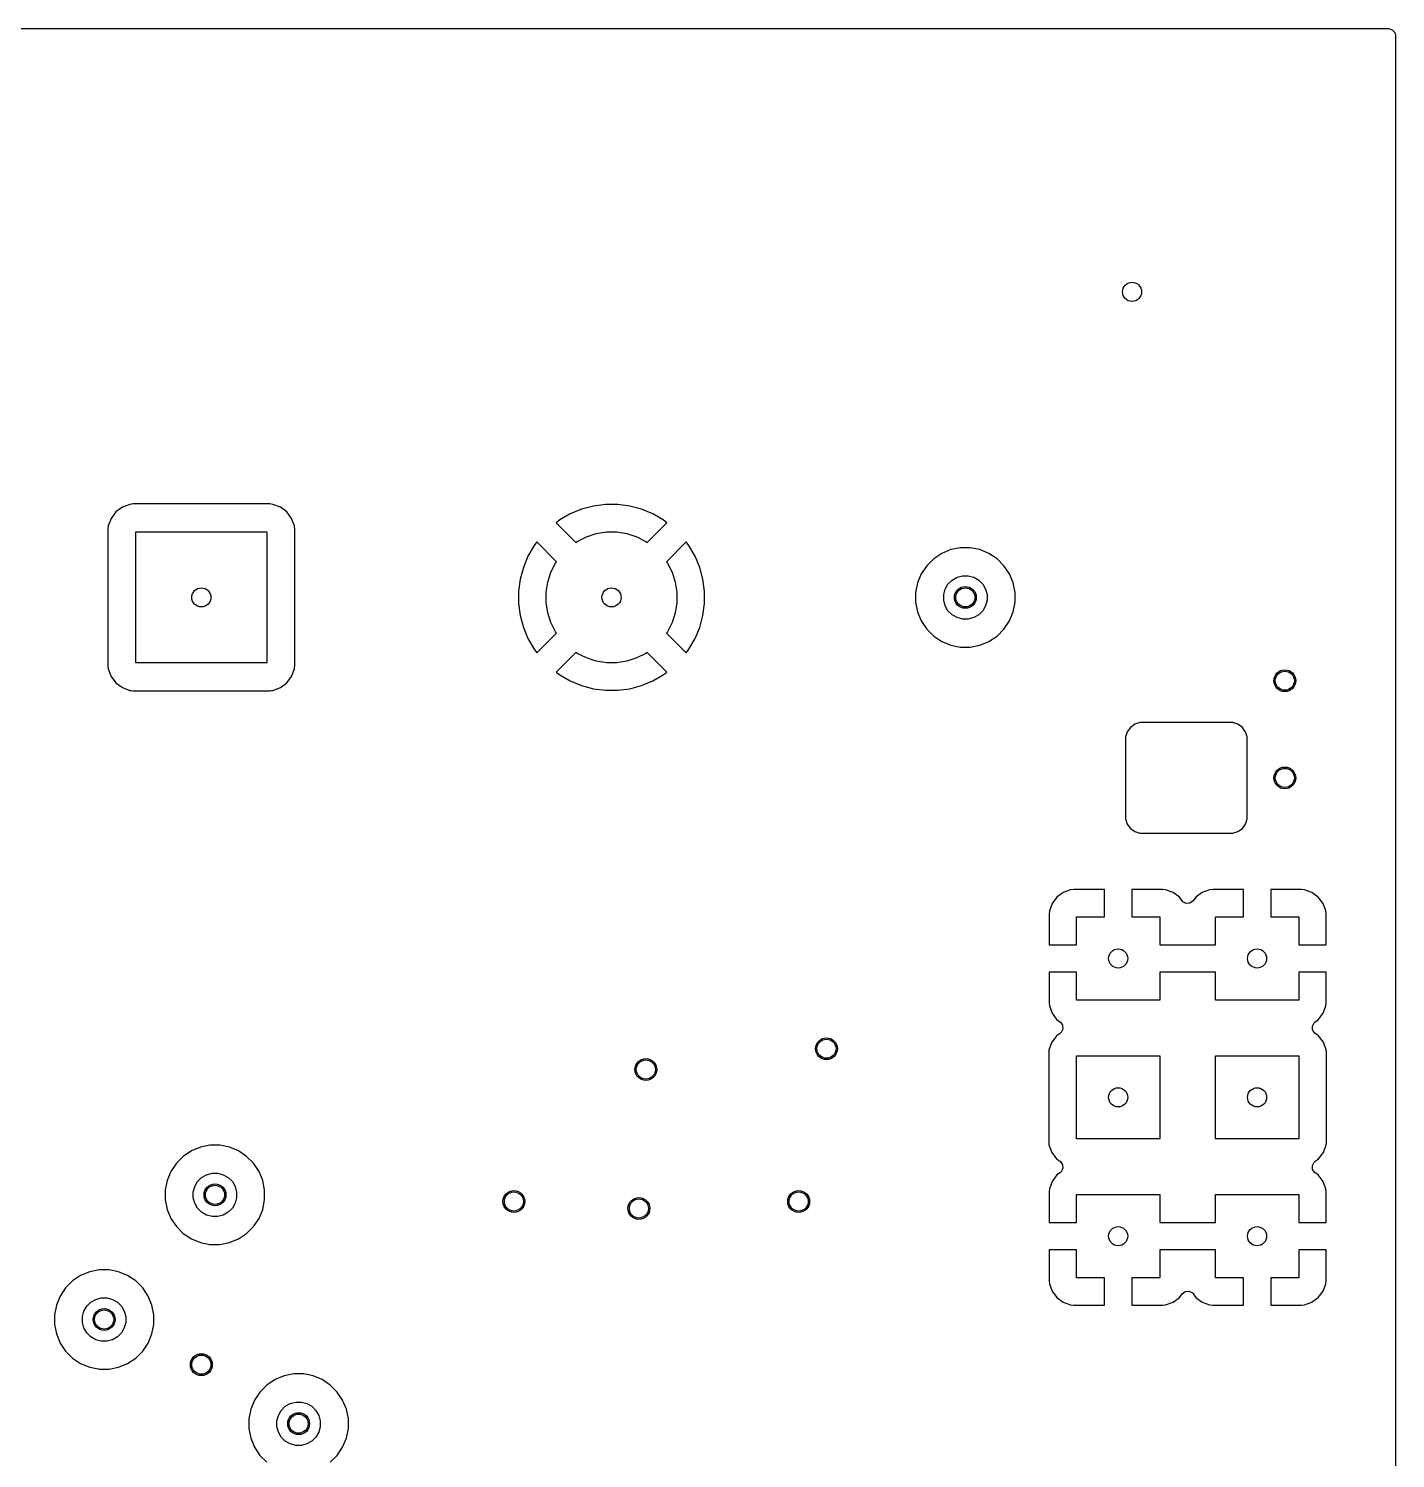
# Model space of a CAD drawing. Extents: x -2.18 to 1.8, y 0.44 to 2.81.
# Drawn here: x 0.816 to 1.8, y 1.785 to 2.815 of the extents above; entities that cross this region are included whole.
import ezdxf

# ---------------------------------------------------------------- set-up
doc = ezdxf.new("R2010")
doc.units = 0
doc.header["$MEASUREMENT"] = 0
doc.layers.add('BLACK', color=7, linetype='CONTINUOUS')

msp = doc.modelspace()

# ---------------------------------------------------------------- linework, layer by layer
at = {"layer": 'BLACK', "linetype": 'CONTINUOUS'}
for p, q in [((-2.1747, 2.8146), (0.9998, 2.8146)), ((0.9998, 2.8146), (1.3998, 2.8146)), ((1.3998, 2.8146), (1.7947, 2.8146)), ((1.7947, 2.8146), (1.7973, 2.8138)), ((1.7973, 2.8138), (1.7991, 2.8117)), ((1.7991, 2.8117), (1.7996, 2.8097)), ((1.7996, 2.8097), (1.7996, 0.4403)), ((0.8885, 2.472), (0.8831, 2.47)), ((0.8908, 2.4723), (0.8885, 2.472)), ((0.8885, 2.472), (0.8885, 2.472)), ((0.9892, 2.4723), (0.8908, 2.4723)), ((0.8908, 2.4723), (0.8908, 2.4723)), ((0.9915, 2.472), (0.9892, 2.4723)), ((0.9892, 2.4723), (0.9892, 2.4723)), ((0.9969, 2.47), (0.9915, 2.472)), ((1.2309, 2.4719), (1.2222, 2.4708)), ((1.2397, 2.4719), (1.2309, 2.4719)), ((1.2484, 2.4708), (1.2397, 2.4719)), ((0.875, 2.4619), (0.873, 2.4565)), ((0.8785, 2.4665), (0.875, 2.4619)), ((0.8831, 2.47), (0.8785, 2.4665)), ((1.0015, 2.4665), (0.9969, 2.47)), ((1.005, 2.4619), (1.0015, 2.4665)), ((1.007, 2.4565), (1.005, 2.4619)), ((1.198, 2.4608), (1.1954, 2.4588)), ((1.2056, 2.4652), (1.198, 2.4608)), ((1.2137, 2.4685), (1.2056, 2.4652)), ((1.2056, 2.4652), (1.2056, 2.4652)), ((1.2222, 2.4708), (1.2137, 2.4685)), ((1.2222, 2.4708), (1.2222, 2.4708)), ((1.2568, 2.4685), (1.2484, 2.4708)), ((1.2484, 2.4708), (1.2484, 2.4708)), ((1.2649, 2.4652), (1.2568, 2.4685)), ((1.2725, 2.4608), (1.2649, 2.4652)), ((1.2649, 2.4652), (1.2649, 2.4652)), ((1.2751, 2.4588), (1.2725, 2.4608)), ((1.2725, 2.4608), (1.2725, 2.4608)), ((0.873, 2.4565), (0.8727, 2.4542)), ((0.8727, 2.4542), (0.8727, 2.3558)), ((0.873, 2.4565), (0.873, 2.4565)), ((0.8928, 2.3578), (0.8928, 2.4522)), ((0.8928, 2.4522), (0.9872, 2.4522)), ((0.9872, 2.4522), (0.9872, 2.3578)), ((1.007, 2.4564), (1.007, 2.4565)), ((1.0073, 2.4542), (1.007, 2.4564)), ((1.007, 2.4564), (1.007, 2.4564)), ((1.0073, 2.4094), (1.0073, 2.4542)), ((1.0073, 2.4542), (1.0073, 2.4542)), ((1.1954, 2.4588), (1.2096, 2.4446)), ((1.2172, 2.4486), (1.2242, 2.4509)), ((1.2242, 2.4509), (1.2316, 2.4521)), ((1.2316, 2.4521), (1.239, 2.4521)), ((1.239, 2.4521), (1.2463, 2.4509)), ((1.2463, 2.4509), (1.2534, 2.4486)), ((1.2609, 2.4446), (1.2751, 2.4588)), ((1.2751, 2.4588), (1.2751, 2.4588)), ((1.1795, 2.4423), (1.1751, 2.4347)), ((1.1815, 2.4449), (1.1795, 2.4423)), ((1.1957, 2.4307), (1.1815, 2.4449)), ((1.2096, 2.4446), (1.2106, 2.4453)), ((1.2106, 2.4453), (1.2172, 2.4486)), ((1.2534, 2.4486), (1.26, 2.4453)), ((1.26, 2.4453), (1.2609, 2.4446)), ((1.2891, 2.4449), (1.2749, 2.4307)), ((1.291, 2.4423), (1.2891, 2.4449)), ((1.2891, 2.4449), (1.2891, 2.4449)), ((1.2954, 2.4347), (1.291, 2.4423)), ((1.4865, 2.4408), (1.4796, 2.4394)), ((1.4935, 2.4408), (1.4865, 2.4408)), ((1.4865, 2.4408), (1.4865, 2.4408)), ((1.5004, 2.4394), (1.4935, 2.4408)), ((1.4935, 2.4408), (1.4935, 2.4408)), ((1.1751, 2.4347), (1.1718, 2.4266)), ((1.1751, 2.4347), (1.1751, 2.4347)), ((1.195, 2.4297), (1.1957, 2.4307)), ((1.2749, 2.4307), (1.2756, 2.4297)), ((1.2988, 2.4266), (1.2954, 2.4347)), ((1.2954, 2.4347), (1.2954, 2.4347)), ((1.4672, 2.4328), (1.4622, 2.4278)), ((1.4731, 2.4367), (1.4672, 2.4328)), ((1.4672, 2.4328), (1.4672, 2.4328)), ((1.4796, 2.4394), (1.4731, 2.4367)), ((1.4731, 2.4367), (1.4731, 2.4367)), ((1.4796, 2.4394), (1.4796, 2.4394)), ((1.5069, 2.4367), (1.5004, 2.4394)), ((1.5004, 2.4394), (1.5004, 2.4394)), ((1.5128, 2.4328), (1.5069, 2.4367)), ((1.5069, 2.4367), (1.5069, 2.4367)), ((1.5178, 2.4278), (1.5128, 2.4328)), ((1.5128, 2.4328), (1.5128, 2.4328)), ((1.1718, 2.4266), (1.1695, 2.4181)), ((1.1893, 2.416), (1.1916, 2.4231)), ((1.1916, 2.4231), (1.195, 2.4297)), ((1.2756, 2.4297), (1.2789, 2.4231)), ((1.2789, 2.4231), (1.2812, 2.416)), ((1.3011, 2.4181), (1.2988, 2.4266)), ((1.4583, 2.4219), (1.4556, 2.4154)), ((1.4622, 2.4278), (1.4583, 2.4219)), ((1.4583, 2.4219), (1.4583, 2.4219)), ((1.4622, 2.4278), (1.4622, 2.4278)), ((1.4804, 2.4175), (1.484, 2.4195)), ((1.484, 2.4195), (1.4879, 2.4206)), ((1.4879, 2.4206), (1.4921, 2.4206)), ((1.4921, 2.4206), (1.496, 2.4195)), ((1.496, 2.4195), (1.4996, 2.4175)), ((1.5217, 2.4219), (1.5178, 2.4278)), ((1.5178, 2.4278), (1.5178, 2.4278)), ((1.5244, 2.4154), (1.5217, 2.4219)), ((1.5217, 2.4219), (1.5217, 2.4219)), ((1.5217, 2.4219), (1.5217, 2.4219)), ((1.0073, 2.3558), (1.0073, 2.4094)), ((1.1695, 2.4181), (1.1683, 2.4094)), ((1.1683, 2.4094), (1.1683, 2.4006)), ((1.1695, 2.4181), (1.1695, 2.4181)), ((1.1882, 2.4087), (1.1893, 2.416)), ((1.2812, 2.416), (1.2824, 2.4087)), ((1.3022, 2.4094), (1.3011, 2.4181)), ((1.3011, 2.4181), (1.3011, 2.4181)), ((1.3022, 2.4085), (1.3022, 2.4094)), ((1.4556, 2.4154), (1.4542, 2.4085)), ((1.4556, 2.4154), (1.4556, 2.4154)), ((1.4744, 2.4071), (1.4755, 2.411)), ((1.4755, 2.411), (1.4775, 2.4146)), ((1.4775, 2.4146), (1.4804, 2.4175)), ((1.4996, 2.4175), (1.5025, 2.4146)), ((1.5025, 2.4146), (1.5045, 2.411)), ((1.5045, 2.411), (1.5056, 2.4071)), ((1.5258, 2.4085), (1.5244, 2.4154)), ((1.1683, 2.4006), (1.1695, 2.3919)), ((1.1882, 2.4013), (1.1882, 2.4087)), ((1.1893, 2.394), (1.1882, 2.4013)), ((1.2824, 2.4013), (1.2812, 2.394)), ((1.2824, 2.4087), (1.2824, 2.4013)), ((1.3011, 2.3919), (1.3022, 2.4006)), ((1.3022, 2.4006), (1.3022, 2.4085)), ((1.4542, 2.4085), (1.4542, 2.4015)), ((1.4542, 2.4015), (1.4556, 2.3946)), ((1.4744, 2.4029), (1.4744, 2.4071)), ((1.4755, 2.399), (1.4744, 2.4029)), ((1.4775, 2.3954), (1.4755, 2.399)), ((1.5045, 2.399), (1.5025, 2.3954)), ((1.5056, 2.4029), (1.5045, 2.399)), ((1.5056, 2.4071), (1.5056, 2.4029)), ((1.5244, 2.3946), (1.5258, 2.4015)), ((1.5258, 2.4015), (1.5258, 2.4085)), ((1.1695, 2.3919), (1.1695, 2.3919)), ((1.1695, 2.3919), (1.1718, 2.3834)), ((1.1916, 2.3869), (1.1893, 2.394)), ((1.2812, 2.394), (1.2789, 2.3869)), ((1.2988, 2.3834), (1.3011, 2.3919)), ((1.3011, 2.3919), (1.3011, 2.3919)), ((1.4556, 2.3946), (1.4556, 2.3946)), ((1.4556, 2.3946), (1.4583, 2.3881)), ((1.4804, 2.3925), (1.4775, 2.3954)), ((1.484, 2.3905), (1.4804, 2.3925)), ((1.4879, 2.3894), (1.484, 2.3905)), ((1.4921, 2.3894), (1.4879, 2.3894)), ((1.496, 2.3905), (1.4921, 2.3894)), ((1.4996, 2.3925), (1.496, 2.3905)), ((1.5025, 2.3954), (1.4996, 2.3925)), ((1.5217, 2.3881), (1.5244, 2.3946)), ((1.1718, 2.3834), (1.1751, 2.3753)), ((1.1815, 2.3651), (1.1957, 2.3793)), ((1.195, 2.3803), (1.1916, 2.3869)), ((1.1957, 2.3793), (1.195, 2.3803)), ((1.2756, 2.3803), (1.2749, 2.3793)), ((1.2749, 2.3793), (1.2891, 2.3651)), ((1.2789, 2.3869), (1.2756, 2.3803)), ((1.2954, 2.3753), (1.2988, 2.3834)), ((1.4583, 2.3881), (1.4583, 2.3881)), ((1.4583, 2.3881), (1.4622, 2.3822)), ((1.4622, 2.3822), (1.4622, 2.3822)), ((1.4622, 2.3822), (1.4672, 2.3772)), ((1.5128, 2.3772), (1.5178, 2.3822)), ((1.5178, 2.3822), (1.5217, 2.3881)), ((1.1751, 2.3753), (1.1751, 2.3753)), ((1.1751, 2.3753), (1.1795, 2.3677)), ((1.291, 2.3677), (1.2954, 2.3753)), ((1.2954, 2.3753), (1.2954, 2.3753)), ((1.4672, 2.3772), (1.4672, 2.3772)), ((1.4672, 2.3772), (1.4731, 2.3733)), ((1.4731, 2.3733), (1.4731, 2.3733)), ((1.4731, 2.3733), (1.4731, 2.3733)), ((1.4731, 2.3733), (1.4796, 2.3706)), ((1.4796, 2.3706), (1.4865, 2.3692)), ((1.4865, 2.3692), (1.4865, 2.3692)), ((1.4865, 2.3692), (1.4865, 2.3692)), ((1.4865, 2.3692), (1.4935, 2.3692)), ((1.4935, 2.3692), (1.5004, 2.3706)), ((1.4935, 2.3692), (1.4935, 2.3692)), ((1.5004, 2.3706), (1.5069, 2.3733)), ((1.5069, 2.3733), (1.5128, 2.3772)), ((0.9872, 2.3578), (0.8928, 2.3578)), ((1.1795, 2.3677), (1.1795, 2.3677)), ((1.1795, 2.3677), (1.1815, 2.3651)), ((1.1815, 2.3651), (1.1815, 2.3651)), ((1.2096, 2.3654), (1.1954, 2.3512)), ((1.2106, 2.3647), (1.2096, 2.3654)), ((1.2172, 2.3614), (1.2106, 2.3647)), ((1.2242, 2.3591), (1.2172, 2.3614)), ((1.2316, 2.3579), (1.2242, 2.3591)), ((1.239, 2.3579), (1.2316, 2.3579)), ((1.2463, 2.3591), (1.239, 2.3579)), ((1.2534, 2.3614), (1.2463, 2.3591)), ((1.26, 2.3647), (1.2534, 2.3614)), ((1.2609, 2.3654), (1.26, 2.3647)), ((1.2751, 2.3512), (1.2609, 2.3654)), ((1.2891, 2.3651), (1.291, 2.3677)), ((1.2891, 2.3651), (1.2891, 2.3651)), ((0.8727, 2.3558), (0.873, 2.3535)), ((0.873, 2.3535), (0.873, 2.3535)), ((0.873, 2.3535), (0.8748, 2.3485)), ((0.8748, 2.3485), (0.875, 2.3481)), ((0.875, 2.3481), (0.8785, 2.3435)), ((1.0015, 2.3435), (1.005, 2.3481)), ((1.005, 2.3481), (1.007, 2.3535)), ((1.007, 2.3535), (1.0071, 2.3546)), ((1.0071, 2.3546), (1.0073, 2.3558)), ((1.0073, 2.3558), (1.0073, 2.3558)), ((1.1954, 2.3512), (1.1954, 2.3512)), ((1.1954, 2.3512), (1.198, 2.3492)), ((1.198, 2.3492), (1.2056, 2.3448)), ((1.2649, 2.3448), (1.2725, 2.3492)), ((1.2725, 2.3492), (1.2751, 2.3512)), ((1.2751, 2.3512), (1.2751, 2.3512)), ((0.8785, 2.3435), (0.8831, 2.34)), ((0.8831, 2.34), (0.8885, 2.338)), ((0.8885, 2.338), (0.8895, 2.3379)), ((0.8895, 2.3379), (0.8908, 2.3377)), ((0.8908, 2.3377), (0.8908, 2.3377)), ((0.8908, 2.3377), (0.9892, 2.3377)), ((0.9892, 2.3377), (0.9902, 2.3379)), ((0.9892, 2.3377), (0.9892, 2.3377)), ((0.9902, 2.3379), (0.9915, 2.338)), ((0.9915, 2.338), (0.9969, 2.34)), ((0.9969, 2.34), (1.0015, 2.3435)), ((1.2056, 2.3448), (1.2056, 2.3448)), ((1.2056, 2.3448), (1.2137, 2.3415)), ((1.2137, 2.3415), (1.2222, 2.3392)), ((1.2222, 2.3392), (1.2222, 2.3392)), ((1.2222, 2.3392), (1.2309, 2.3381)), ((1.2309, 2.3381), (1.2397, 2.3381)), ((1.2397, 2.3381), (1.2484, 2.3392)), ((1.2484, 2.3392), (1.2568, 2.3415)), ((1.2484, 2.3392), (1.2484, 2.3392)), ((1.2568, 2.3415), (1.2649, 2.3448)), ((1.2649, 2.3448), (1.2649, 2.3448)), ((1.6066, 2.3082), (1.6054, 2.3045)), ((1.6089, 2.3113), (1.6066, 2.3082)), ((1.612, 2.3136), (1.6089, 2.3113)), ((1.6157, 2.3148), (1.612, 2.3136)), ((1.6176, 2.3148), (1.6157, 2.3148)), ((1.6157, 2.3148), (1.6157, 2.3148)), ((1.6178, 2.3148), (1.6176, 2.3148)), ((1.6808, 2.3148), (1.6178, 2.3148)), ((1.6826, 2.3148), (1.6808, 2.3148)), ((1.6862, 2.3136), (1.6826, 2.3148)), ((1.6826, 2.3148), (1.6826, 2.3148)), ((1.6894, 2.3113), (1.6862, 2.3136)), ((1.6908, 2.3094), (1.6894, 2.3113)), ((1.6917, 2.3082), (1.6908, 2.3094)), ((1.6929, 2.3045), (1.6917, 2.3082)), ((1.6054, 2.3045), (1.6054, 2.2455)), ((1.6929, 2.3027), (1.6929, 2.3045)), ((1.6929, 2.2476), (1.6929, 2.3027)), ((1.6054, 2.2455), (1.6066, 2.2418)), ((1.6917, 2.2418), (1.6929, 2.2455)), ((1.6929, 2.2474), (1.6929, 2.2476)), ((1.6929, 2.2455), (1.6929, 2.2474)), ((1.6066, 2.2418), (1.6089, 2.2387)), ((1.6089, 2.2387), (1.6103, 2.2376)), ((1.6103, 2.2376), (1.612, 2.2364)), ((1.612, 2.2364), (1.6157, 2.2352)), ((1.6157, 2.2352), (1.6157, 2.2352)), ((1.6157, 2.2352), (1.6826, 2.2352)), ((1.6826, 2.2352), (1.6862, 2.2364)), ((1.6826, 2.2352), (1.6826, 2.2352)), ((1.6862, 2.2364), (1.6894, 2.2387)), ((1.6894, 2.2387), (1.6917, 2.2418)), ((1.5658, 2.1944), (1.5605, 2.1925)), ((1.5681, 2.1947), (1.5658, 2.1944)), ((1.5658, 2.1944), (1.5658, 2.1944)), ((1.5902, 2.1947), (1.5681, 2.1947)), ((1.5902, 2.175), (1.5902, 2.1947)), ((1.6319, 2.1947), (1.6098, 2.1947)), ((1.6098, 2.1947), (1.6098, 2.175)), ((1.6342, 2.1944), (1.6319, 2.1947)), ((1.6395, 2.1925), (1.6342, 2.1944)), ((1.6342, 2.1944), (1.6342, 2.1944)), ((1.6658, 2.1944), (1.6605, 2.1925)), ((1.6681, 2.1947), (1.6658, 2.1944)), ((1.6658, 2.1944), (1.6658, 2.1944)), ((1.6902, 2.1947), (1.6681, 2.1947)), ((1.6902, 2.175), (1.6902, 2.1947)), ((1.7319, 2.1947), (1.7098, 2.1947)), ((1.7098, 2.1947), (1.7098, 2.175)), ((1.7342, 2.1944), (1.7319, 2.1947)), ((1.7395, 2.1925), (1.7342, 2.1944)), ((1.7342, 2.1944), (1.7342, 2.1944)), ((1.5525, 2.1845), (1.5506, 2.1792)), ((1.5559, 2.1891), (1.5525, 2.1845)), ((1.5525, 2.1845), (1.5525, 2.1845)), ((1.5605, 2.1925), (1.5559, 2.1891)), ((1.5559, 2.1891), (1.5559, 2.1891)), ((1.5605, 2.1925), (1.5605, 2.1925)), ((1.6441, 2.1891), (1.6395, 2.1925)), ((1.6395, 2.1925), (1.6395, 2.1925)), ((1.6461, 2.1864), (1.6441, 2.1891)), ((1.6465, 2.1858), (1.6461, 2.1864)), ((1.649, 2.1845), (1.6465, 2.1858)), ((1.6517, 2.1847), (1.649, 2.1845)), ((1.6539, 2.1864), (1.6517, 2.1847)), ((1.6559, 2.1891), (1.6539, 2.1864)), ((1.6605, 2.1925), (1.6559, 2.1891)), ((1.6605, 2.1925), (1.6605, 2.1925)), ((1.7441, 2.1891), (1.7395, 2.1925)), ((1.7395, 2.1925), (1.7395, 2.1925)), ((1.7475, 2.1845), (1.7441, 2.1891)), ((1.7441, 2.1891), (1.7441, 2.1891)), ((1.7494, 2.1792), (1.7475, 2.1845)), ((1.7475, 2.1845), (1.7475, 2.1845)), ((1.5506, 2.1792), (1.5503, 2.1769)), ((1.5503, 2.1769), (1.5503, 2.1548)), ((1.5506, 2.1792), (1.5506, 2.1792)), ((1.57, 2.1548), (1.57, 2.175)), ((1.57, 2.175), (1.5902, 2.175)), ((1.6098, 2.175), (1.63, 2.175)), ((1.63, 2.175), (1.63, 2.1548)), ((1.67, 2.1548), (1.67, 2.175)), ((1.67, 2.175), (1.6902, 2.175)), ((1.7098, 2.175), (1.73, 2.175)), ((1.73, 2.175), (1.73, 2.1548)), ((1.7497, 2.1769), (1.7494, 2.1792)), ((1.7494, 2.1792), (1.7494, 2.1792)), ((1.7497, 2.1548), (1.7497, 2.1769)), ((1.7497, 2.1769), (1.7497, 2.1769)), ((1.5503, 2.1548), (1.57, 2.1548)), ((1.63, 2.1548), (1.67, 2.1548)), ((1.73, 2.1548), (1.7497, 2.1548)), ((1.57, 2.1352), (1.5503, 2.1352)), ((1.5503, 2.1352), (1.5503, 2.1131)), ((1.57, 2.115), (1.57, 2.1352)), ((1.63, 2.1352), (1.63, 2.115)), ((1.67, 2.1352), (1.63, 2.1352)), ((1.67, 2.115), (1.67, 2.1352)), ((1.7497, 2.1352), (1.73, 2.1352)), ((1.73, 2.1352), (1.73, 2.115)), ((1.7497, 2.1131), (1.7497, 2.1352)), ((1.5503, 2.1131), (1.5506, 2.1108)), ((1.5506, 2.1108), (1.5506, 2.1108)), ((1.5506, 2.1108), (1.5525, 2.1055)), ((1.63, 2.115), (1.57, 2.115)), ((1.73, 2.115), (1.67, 2.115)), ((1.7475, 2.1055), (1.7494, 2.1108)), ((1.7494, 2.1108), (1.7497, 2.1131)), ((1.7494, 2.1108), (1.7494, 2.1108)), ((1.7497, 2.1131), (1.7497, 2.1131)), ((1.5525, 2.1055), (1.5525, 2.1055)), ((1.5525, 2.1055), (1.5559, 2.1009)), ((1.5559, 2.1009), (1.5584, 2.0991)), ((1.7416, 2.0991), (1.7441, 2.1009)), ((1.7441, 2.1009), (1.7475, 2.1055)), ((1.7441, 2.1009), (1.7441, 2.1009)), ((1.7475, 2.1055), (1.7475, 2.1055)), ((1.5584, 2.0913), (1.5557, 2.0893)), ((1.5584, 2.0991), (1.56, 2.0969)), ((1.5589, 2.0918), (1.5584, 2.0913)), ((1.5602, 2.0942), (1.5589, 2.0918)), ((1.56, 2.0969), (1.5602, 2.0942)), ((1.7398, 2.0962), (1.7411, 2.0987)), ((1.74, 2.0935), (1.7398, 2.0962)), ((1.7416, 2.0913), (1.74, 2.0935)), ((1.7411, 2.0987), (1.7416, 2.0991)), ((1.7443, 2.0893), (1.7416, 2.0913)), ((1.5522, 2.0847), (1.5502, 2.0793)), ((1.5553, 2.0887), (1.5522, 2.0847)), ((1.5557, 2.0893), (1.5553, 2.0887)), ((1.5557, 2.0893), (1.5557, 2.0893)), ((1.5557, 2.0893), (1.5557, 2.0893)), ((1.7478, 2.0847), (1.7443, 2.0893)), ((1.7488, 2.0819), (1.7478, 2.0847)), ((1.7493, 2.0806), (1.7488, 2.0819)), ((1.7498, 2.0793), (1.7493, 2.0806)), ((1.5502, 2.0793), (1.55, 2.0769)), ((1.55, 2.0769), (1.55, 2.0131)), ((1.5502, 2.0793), (1.5502, 2.0793)), ((1.57, 2.015), (1.57, 2.075)), ((1.57, 2.075), (1.63, 2.075)), ((1.63, 2.075), (1.63, 2.015)), ((1.67, 2.015), (1.67, 2.075)), ((1.67, 2.075), (1.73, 2.075)), ((1.73, 2.075), (1.73, 2.015)), ((1.7499, 2.0781), (1.7498, 2.0793)), ((1.75, 2.0769), (1.7499, 2.0781)), ((1.75, 2.0131), (1.75, 2.0769)), ((1.75, 2.0769), (1.75, 2.0769)), ((0.9393, 2.0092), (0.9328, 2.0065)), ((0.9462, 2.0105), (0.9393, 2.0092)), ((0.9393, 2.0092), (0.9393, 2.0092)), ((0.9533, 2.0105), (0.9462, 2.0105)), ((0.9462, 2.0105), (0.9462, 2.0105)), ((0.9602, 2.0092), (0.9533, 2.0105)), ((0.9533, 2.0105), (0.9533, 2.0105)), ((0.9667, 2.0065), (0.9602, 2.0092)), ((0.9602, 2.0092), (0.9602, 2.0092)), ((1.55, 2.0131), (1.5502, 2.0107)), ((1.5502, 2.0107), (1.5502, 2.0107)), ((1.5502, 2.0107), (1.5518, 2.0065)), ((1.63, 2.015), (1.57, 2.015)), ((1.73, 2.015), (1.67, 2.015)), ((1.7478, 2.0053), (1.7498, 2.0107)), ((1.7498, 2.0107), (1.7499, 2.012)), ((1.7499, 2.012), (1.75, 2.0131)), ((1.75, 2.0131), (1.75, 2.0131)), ((0.922, 1.9976), (0.9181, 1.9917)), ((0.927, 2.0025), (0.922, 1.9976)), ((0.922, 1.9976), (0.922, 1.9976)), ((0.9328, 2.0065), (0.927, 2.0025)), ((0.927, 2.0025), (0.927, 2.0025)), ((0.9328, 2.0065), (0.9328, 2.0065)), ((0.9726, 2.0025), (0.9667, 2.0065)), ((0.9667, 2.0065), (0.9667, 2.0065)), ((0.9775, 1.9976), (0.9726, 2.0025)), ((0.9726, 2.0025), (0.9726, 2.0025)), ((0.9815, 1.9917), (0.9775, 1.9976)), ((0.9775, 1.9976), (0.9775, 1.9976)), ((1.5518, 2.0065), (1.5522, 2.0053)), ((1.5522, 2.0053), (1.5557, 2.0007)), ((1.5557, 2.0007), (1.5584, 1.9987)), ((1.5584, 1.9987), (1.56, 1.9965)), ((1.7398, 1.9958), (1.7411, 1.9982)), ((1.7411, 1.9982), (1.7416, 1.9987)), ((1.7416, 1.9987), (1.7443, 2.0007)), ((1.7443, 2.0007), (1.7478, 2.0053)), ((0.9181, 1.9917), (0.9154, 1.9852)), ((0.9181, 1.9917), (0.9181, 1.9917)), ((0.9373, 1.9844), (0.9402, 1.9873)), ((0.9402, 1.9873), (0.9437, 1.9893)), ((0.9437, 1.9893), (0.9477, 1.9904)), ((0.9477, 1.9904), (0.9518, 1.9904)), ((0.9518, 1.9904), (0.9558, 1.9893)), ((0.9558, 1.9893), (0.9594, 1.9873)), ((0.9594, 1.9873), (0.9623, 1.9844)), ((0.9842, 1.9852), (0.9815, 1.9917)), ((0.9815, 1.9917), (0.9815, 1.9917)), ((0.9815, 1.9917), (0.9815, 1.9917)), ((1.5559, 1.9891), (1.5525, 1.9845)), ((1.5584, 1.9909), (1.5559, 1.9891)), ((1.5589, 1.9913), (1.5584, 1.9909)), ((1.5602, 1.9938), (1.5589, 1.9913)), ((1.56, 1.9965), (1.5602, 1.9938)), ((1.74, 1.9931), (1.7398, 1.9958)), ((1.7416, 1.9909), (1.74, 1.9931)), ((1.7441, 1.9891), (1.7416, 1.9909)), ((1.7475, 1.9845), (1.7441, 1.9891)), ((0.9154, 1.9852), (0.914, 1.9783)), ((0.914, 1.9783), (0.914, 1.9712)), ((0.9154, 1.9852), (0.9154, 1.9852)), ((0.9342, 1.9768), (0.9352, 1.9808)), ((0.9342, 1.9727), (0.9342, 1.9768)), ((0.9352, 1.9808), (0.9373, 1.9844)), ((0.9623, 1.9844), (0.9643, 1.9808)), ((0.9643, 1.9808), (0.9654, 1.9768)), ((0.9654, 1.9768), (0.9654, 1.9727)), ((0.9855, 1.9783), (0.9842, 1.9852)), ((0.9855, 1.9712), (0.9855, 1.9783)), ((1.5506, 1.9792), (1.5503, 1.9769)), ((1.5503, 1.9769), (1.5503, 1.9548)), ((1.5525, 1.9845), (1.5506, 1.9792)), ((1.5506, 1.9792), (1.5506, 1.9792)), ((1.5525, 1.9845), (1.5525, 1.9845)), ((1.7494, 1.9792), (1.7475, 1.9845)), ((1.7475, 1.9845), (1.7475, 1.9845)), ((1.7497, 1.9769), (1.7494, 1.9792)), ((1.7494, 1.9792), (1.7494, 1.9792)), ((1.7497, 1.9548), (1.7497, 1.9769)), ((1.7497, 1.9769), (1.7497, 1.9769)), ((0.914, 1.9712), (0.9154, 1.9643)), ((0.9352, 1.9687), (0.9342, 1.9727)), ((0.9373, 1.9652), (0.9352, 1.9687)), ((0.9643, 1.9687), (0.9623, 1.9652)), ((0.9654, 1.9727), (0.9643, 1.9687)), ((0.9842, 1.9643), (0.9855, 1.9712)), ((1.57, 1.9548), (1.57, 1.975)), ((1.57, 1.975), (1.63, 1.975)), ((1.63, 1.975), (1.63, 1.9548)), ((1.67, 1.9548), (1.67, 1.975)), ((1.67, 1.975), (1.73, 1.975)), ((1.73, 1.975), (1.73, 1.9548)), ((0.9154, 1.9643), (0.9154, 1.9643)), ((0.9154, 1.9643), (0.9181, 1.9578)), ((0.9181, 1.9578), (0.9181, 1.9578)), ((0.9181, 1.9578), (0.922, 1.952)), ((0.9402, 1.9623), (0.9373, 1.9652)), ((0.9437, 1.9602), (0.9402, 1.9623)), ((0.9477, 1.9592), (0.9437, 1.9602)), ((0.9518, 1.9592), (0.9477, 1.9592)), ((0.9558, 1.9602), (0.9518, 1.9592)), ((0.9594, 1.9623), (0.9558, 1.9602)), ((0.9623, 1.9652), (0.9594, 1.9623)), ((0.9775, 1.952), (0.9815, 1.9578)), ((0.9815, 1.9578), (0.9842, 1.9643)), ((0.922, 1.952), (0.922, 1.952)), ((0.922, 1.952), (0.927, 1.947)), ((0.927, 1.947), (0.927, 1.947)), ((0.927, 1.947), (0.9328, 1.9431)), ((0.9667, 1.9431), (0.9726, 1.947)), ((0.9726, 1.947), (0.9775, 1.952)), ((1.5503, 1.9548), (1.57, 1.9548)), ((1.63, 1.9548), (1.67, 1.9548)), ((1.73, 1.9548), (1.7497, 1.9548)), ((0.9328, 1.9431), (0.9328, 1.9431)), ((0.9328, 1.9431), (0.9328, 1.9431)), ((0.9328, 1.9431), (0.9393, 1.9404)), ((0.9393, 1.9404), (0.9462, 1.939)), ((0.9462, 1.939), (0.9462, 1.939)), ((0.9462, 1.939), (0.9462, 1.939)), ((0.9462, 1.939), (0.9533, 1.939)), ((0.9533, 1.939), (0.9602, 1.9404)), ((0.9533, 1.939), (0.9533, 1.939)), ((0.9602, 1.9404), (0.9667, 1.9431)), ((1.5503, 1.9352), (1.5503, 1.9131)), ((1.57, 1.9352), (1.5503, 1.9352)), ((1.57, 1.915), (1.57, 1.9352)), ((1.63, 1.9352), (1.63, 1.915)), ((1.67, 1.9352), (1.63, 1.9352)), ((1.67, 1.915), (1.67, 1.9352)), ((1.7497, 1.9352), (1.73, 1.9352)), ((1.73, 1.9352), (1.73, 1.915)), ((1.7497, 1.9131), (1.7497, 1.9352)), ((0.8531, 1.9167), (0.8472, 1.9128)), ((0.8596, 1.9194), (0.8531, 1.9167)), ((0.8531, 1.9167), (0.8531, 1.9167)), ((0.8665, 1.9208), (0.8596, 1.9194)), ((0.8596, 1.9194), (0.8596, 1.9194)), ((0.8735, 1.9208), (0.8665, 1.9208)), ((0.8665, 1.9208), (0.8665, 1.9208)), ((0.8804, 1.9194), (0.8735, 1.9208)), ((0.8735, 1.9208), (0.8735, 1.9208)), ((0.8869, 1.9167), (0.8804, 1.9194)), ((0.8804, 1.9194), (0.8804, 1.9194)), ((0.8928, 1.9128), (0.8869, 1.9167)), ((0.8869, 1.9167), (0.8869, 1.9167)), ((0.8422, 1.9078), (0.8383, 1.9019)), ((0.8472, 1.9128), (0.8422, 1.9078)), ((0.8422, 1.9078), (0.8422, 1.9078)), ((0.8472, 1.9128), (0.8472, 1.9128)), ((0.8978, 1.9078), (0.8928, 1.9128)), ((0.8928, 1.9128), (0.8928, 1.9128)), ((0.9017, 1.9019), (0.8978, 1.9078)), ((0.8978, 1.9078), (0.8978, 1.9078)), ((1.5503, 1.9131), (1.5506, 1.9108)), ((1.5506, 1.9108), (1.5506, 1.9108)), ((1.5506, 1.9108), (1.5525, 1.9055)), ((1.5525, 1.9055), (1.5525, 1.9055)), ((1.5525, 1.9055), (1.5559, 1.9009)), ((1.5902, 1.915), (1.57, 1.915)), ((1.5902, 1.8953), (1.5902, 1.915)), ((1.63, 1.915), (1.6098, 1.915)), ((1.6098, 1.915), (1.6098, 1.8953)), ((1.6461, 1.9036), (1.6483, 1.9053)), ((1.6483, 1.9053), (1.651, 1.9055)), ((1.651, 1.9055), (1.6535, 1.9042)), ((1.6902, 1.915), (1.67, 1.915)), ((1.6902, 1.8953), (1.6902, 1.915)), ((1.73, 1.915), (1.7098, 1.915)), ((1.7098, 1.915), (1.7098, 1.8953)), ((1.7441, 1.9009), (1.7475, 1.9055)), ((1.7475, 1.9055), (1.7494, 1.9108)), ((1.7475, 1.9055), (1.7475, 1.9055)), ((1.7494, 1.9108), (1.7497, 1.9131)), ((1.7494, 1.9108), (1.7494, 1.9108)), ((1.7497, 1.9131), (1.7497, 1.9131)), ((0.8356, 1.8954), (0.8342, 1.8885)), ((0.8383, 1.9019), (0.8356, 1.8954)), ((0.8356, 1.8954), (0.8356, 1.8954)), ((0.8383, 1.9019), (0.8383, 1.9019)), ((0.8555, 1.891), (0.8575, 1.8946)), ((0.8575, 1.8946), (0.8604, 1.8975)), ((0.8604, 1.8975), (0.864, 1.8995)), ((0.864, 1.8995), (0.8679, 1.9006)), ((0.8679, 1.9006), (0.8721, 1.9006)), ((0.8721, 1.9006), (0.876, 1.8995)), ((0.876, 1.8995), (0.8796, 1.8975)), ((0.8796, 1.8975), (0.8825, 1.8946)), ((0.8825, 1.8946), (0.8845, 1.891)), ((0.9044, 1.8954), (0.9017, 1.9019)), ((0.9017, 1.9019), (0.9017, 1.9019)), ((0.9017, 1.9019), (0.9017, 1.9019)), ((0.9058, 1.8885), (0.9044, 1.8954)), ((1.5559, 1.9009), (1.5559, 1.9009)), ((1.5559, 1.9009), (1.5605, 1.8975)), ((1.5605, 1.8975), (1.5605, 1.8975)), ((1.5605, 1.8975), (1.5658, 1.8956)), ((1.5658, 1.8956), (1.5658, 1.8956)), ((1.5658, 1.8956), (1.5681, 1.8953)), ((1.5681, 1.8953), (1.5681, 1.8953)), ((1.5681, 1.8953), (1.5902, 1.8953)), ((1.6098, 1.8953), (1.6319, 1.8953)), ((1.6319, 1.8953), (1.6342, 1.8956)), ((1.6319, 1.8953), (1.6319, 1.8953)), ((1.6342, 1.8956), (1.6395, 1.8975)), ((1.6342, 1.8956), (1.6342, 1.8956)), ((1.6395, 1.8975), (1.6441, 1.9009)), ((1.6395, 1.8975), (1.6395, 1.8975)), ((1.6441, 1.9009), (1.6461, 1.9036)), ((1.6535, 1.9042), (1.6539, 1.9036)), ((1.6539, 1.9036), (1.6559, 1.9009)), ((1.6559, 1.9009), (1.6605, 1.8975)), ((1.6605, 1.8975), (1.6605, 1.8975)), ((1.6605, 1.8975), (1.6658, 1.8956)), ((1.6658, 1.8956), (1.6658, 1.8956)), ((1.6658, 1.8956), (1.6681, 1.8953)), ((1.6681, 1.8953), (1.6681, 1.8953)), ((1.6681, 1.8953), (1.6902, 1.8953)), ((1.7098, 1.8953), (1.7319, 1.8953)), ((1.7319, 1.8953), (1.7342, 1.8956)), ((1.7319, 1.8953), (1.7319, 1.8953)), ((1.7342, 1.8956), (1.7395, 1.8975)), ((1.7342, 1.8956), (1.7342, 1.8956)), ((1.7395, 1.8975), (1.7441, 1.9009)), ((1.7395, 1.8975), (1.7395, 1.8975)), ((1.7441, 1.9009), (1.7441, 1.9009)), ((0.8342, 1.8885), (0.8342, 1.8815)), ((0.8544, 1.8871), (0.8555, 1.891)), ((0.8544, 1.8829), (0.8544, 1.8871)), ((0.8845, 1.891), (0.8856, 1.8871)), ((0.8856, 1.8871), (0.8856, 1.8829)), ((0.9058, 1.8815), (0.9058, 1.8885)), ((0.8342, 1.8815), (0.8356, 1.8746)), ((0.8356, 1.8746), (0.8356, 1.8746)), ((0.8356, 1.8746), (0.8383, 1.8681)), ((0.8555, 1.879), (0.8544, 1.8829)), ((0.8575, 1.8754), (0.8555, 1.879)), ((0.8604, 1.8725), (0.8575, 1.8754)), ((0.8825, 1.8754), (0.8796, 1.8725)), ((0.8845, 1.879), (0.8825, 1.8754)), ((0.8856, 1.8829), (0.8845, 1.879)), ((0.9017, 1.8681), (0.9044, 1.8746)), ((0.9044, 1.8746), (0.9058, 1.8815)), ((0.8383, 1.8681), (0.8383, 1.8681)), ((0.8383, 1.8681), (0.8422, 1.8622)), ((0.864, 1.8705), (0.8604, 1.8725)), ((0.8679, 1.8694), (0.864, 1.8705)), ((0.8721, 1.8694), (0.8679, 1.8694)), ((0.876, 1.8705), (0.8721, 1.8694)), ((0.8796, 1.8725), (0.876, 1.8705)), ((0.8978, 1.8622), (0.9017, 1.8681)), ((0.8422, 1.8622), (0.8422, 1.8622)), ((0.8422, 1.8622), (0.8472, 1.8572)), ((0.8472, 1.8572), (0.8472, 1.8572)), ((0.8472, 1.8572), (0.8531, 1.8533)), ((0.8531, 1.8533), (0.8531, 1.8533)), ((0.8531, 1.8533), (0.8531, 1.8533)), ((0.8531, 1.8533), (0.8596, 1.8506)), ((0.8804, 1.8506), (0.8869, 1.8533)), ((0.8869, 1.8533), (0.8928, 1.8572)), ((0.8928, 1.8572), (0.8978, 1.8622)), ((0.8596, 1.8506), (0.8656, 1.8494)), ((0.8656, 1.8494), (0.8665, 1.8492)), ((0.8665, 1.8492), (0.8665, 1.8492)), ((0.8665, 1.8492), (0.8665, 1.8492)), ((0.8665, 1.8492), (0.8735, 1.8492)), ((0.8735, 1.8492), (0.8804, 1.8506)), ((0.8735, 1.8492), (0.8735, 1.8492)), ((0.9996, 1.8444), (0.9931, 1.8417)), ((1.0065, 1.8458), (0.9996, 1.8444)), ((0.9996, 1.8444), (0.9996, 1.8444)), ((1.0135, 1.8458), (1.0065, 1.8458)), ((1.0065, 1.8458), (1.0065, 1.8458)), ((1.0204, 1.8444), (1.0135, 1.8458)), ((1.0135, 1.8458), (1.0135, 1.8458)), ((1.0269, 1.8417), (1.0204, 1.8444)), ((1.0204, 1.8444), (1.0204, 1.8444)), ((0.9822, 1.8328), (0.9783, 1.8269)), ((0.9872, 1.8378), (0.9822, 1.8328)), ((0.9822, 1.8328), (0.9822, 1.8328)), ((0.9931, 1.8417), (0.9872, 1.8378)), ((0.9872, 1.8378), (0.9872, 1.8378)), ((0.9931, 1.8417), (0.9931, 1.8417)), ((1.0328, 1.8378), (1.0269, 1.8417)), ((1.0269, 1.8417), (1.0269, 1.8417)), ((1.0378, 1.8328), (1.0328, 1.8378)), ((1.0328, 1.8378), (1.0328, 1.8378)), ((1.0417, 1.8269), (1.0378, 1.8328)), ((1.0378, 1.8328), (1.0378, 1.8328)), ((0.9783, 1.8269), (0.9756, 1.8204)), ((0.9783, 1.8269), (0.9783, 1.8269)), ((0.9975, 1.8196), (1.0004, 1.8225)), ((1.0004, 1.8225), (1.004, 1.8245)), ((1.004, 1.8245), (1.0079, 1.8256)), ((1.0079, 1.8256), (1.0121, 1.8256)), ((1.0121, 1.8256), (1.016, 1.8245)), ((1.016, 1.8245), (1.0196, 1.8225)), ((1.0196, 1.8225), (1.0225, 1.8196)), ((1.0444, 1.8204), (1.0417, 1.8269)), ((1.0417, 1.8269), (1.0417, 1.8269)), ((1.0417, 1.8269), (1.0417, 1.8269)), ((0.9756, 1.8204), (0.9742, 1.8135)), ((0.9742, 1.8135), (0.9742, 1.8065)), ((0.9756, 1.8204), (0.9756, 1.8204)), ((0.9944, 1.8121), (0.9955, 1.816)), ((0.9955, 1.816), (0.9975, 1.8196)), ((1.0225, 1.8196), (1.0245, 1.816)), ((1.0245, 1.816), (1.0256, 1.8121)), ((1.0458, 1.8135), (1.0444, 1.8204)), ((1.0458, 1.8065), (1.0458, 1.8135)), ((0.9742, 1.8065), (0.9756, 1.7996)), ((0.9944, 1.8079), (0.9944, 1.8121)), ((0.9955, 1.804), (0.9944, 1.8079)), ((0.9975, 1.8004), (0.9955, 1.804)), ((1.0245, 1.804), (1.0225, 1.8004)), ((1.0256, 1.8079), (1.0245, 1.804)), ((1.0256, 1.8121), (1.0256, 1.8079)), ((1.0444, 1.7996), (1.0458, 1.8065)), ((0.9756, 1.7996), (0.9756, 1.7996)), ((0.9756, 1.7996), (0.9783, 1.7931)), ((0.9783, 1.7931), (0.9783, 1.7931)), ((0.9783, 1.7931), (0.9822, 1.7872)), ((1.0004, 1.7975), (0.9975, 1.8004)), ((1.004, 1.7955), (1.0004, 1.7975)), ((1.0079, 1.7944), (1.004, 1.7955)), ((1.0121, 1.7944), (1.0079, 1.7944)), ((1.016, 1.7955), (1.0121, 1.7944)), ((1.0196, 1.7975), (1.016, 1.7955)), ((1.0225, 1.8004), (1.0196, 1.7975)), ((1.0378, 1.7872), (1.0417, 1.7931)), ((1.0417, 1.7931), (1.0444, 1.7996)), ((0.9822, 1.7872), (0.9822, 1.7872)), ((0.9822, 1.7872), (0.9872, 1.7822)), ((1.0328, 1.7822), (1.0378, 1.7872))]:
    msp.add_line(p, q, dxfattribs=at)
at = {"layer": 'BLACK'}
for centre, radius in [((1.61, 2.625), 0.00689), ((0.94, 2.405), 0.00689), ((1.2353, 2.405), 0.00689), ((1.49, 2.405), 0.00787), ((1.72, 2.345), 0.00787), ((1.72, 2.275), 0.00787), ((1.6, 2.145), 0.00689), ((1.7, 2.145), 0.00689), ((1.39, 2.08), 0.00787), ((1.26, 2.065), 0.00787), ((1.6, 2.045), 0.00689), ((1.7, 2.045), 0.00689), ((0.9498, 1.9748), 0.00787), ((1.165, 1.97), 0.00787), ((1.37, 1.97), 0.00787), ((1.255, 1.965), 0.00787), ((1.6, 1.945), 0.00689), ((1.7, 1.945), 0.00689), ((0.87, 1.885), 0.00787), ((0.94, 1.8525), 0.00787), ((1.01, 1.81), 0.00787)]:
    msp.add_circle(centre, radius, dxfattribs=at)
at = {"layer": 'WHITE'}
for centre in [(1.61, 2.625), (0.94, 2.405), (1.2353, 2.405), (1.49, 2.405), (1.72, 2.345), (1.72, 2.275), (1.6, 2.145), (1.7, 2.145), (1.39, 2.08), (1.26, 2.065), (1.6, 2.045), (1.7, 2.045), (0.9498, 1.9748), (1.165, 1.97), (1.37, 1.97), (1.255, 1.965), (1.6, 1.945), (1.7, 1.945), (0.87, 1.885), (0.94, 1.8525), (1.01, 1.81)]:
    msp.add_circle(centre, 0.00689, dxfattribs=at)

doc.saveas('drawing.dxf')
